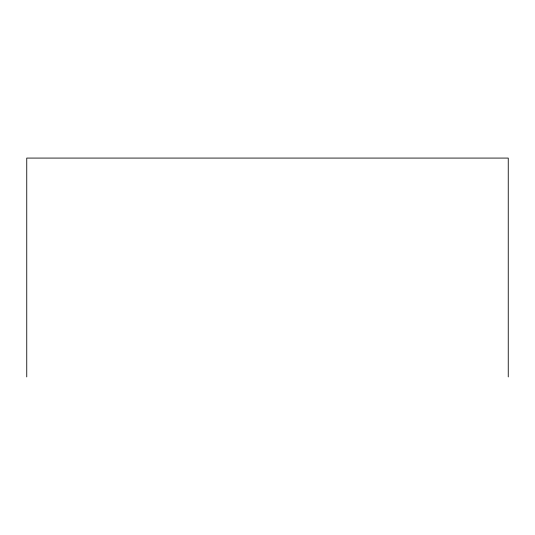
<?xml version="1.0" encoding="UTF-8"?>
<svg xmlns="http://www.w3.org/2000/svg" width="535" height="535" viewBox="0 0 535 535"><rect width="100%" height="100%" fill="white"/><g stroke="black" fill="none" stroke-linecap="round" stroke-linejoin="round"><path stroke-width="0.8" d="M508.25 376.921L508.25 158.079L26.75 158.079L26.75 376.921"/></g></svg>
